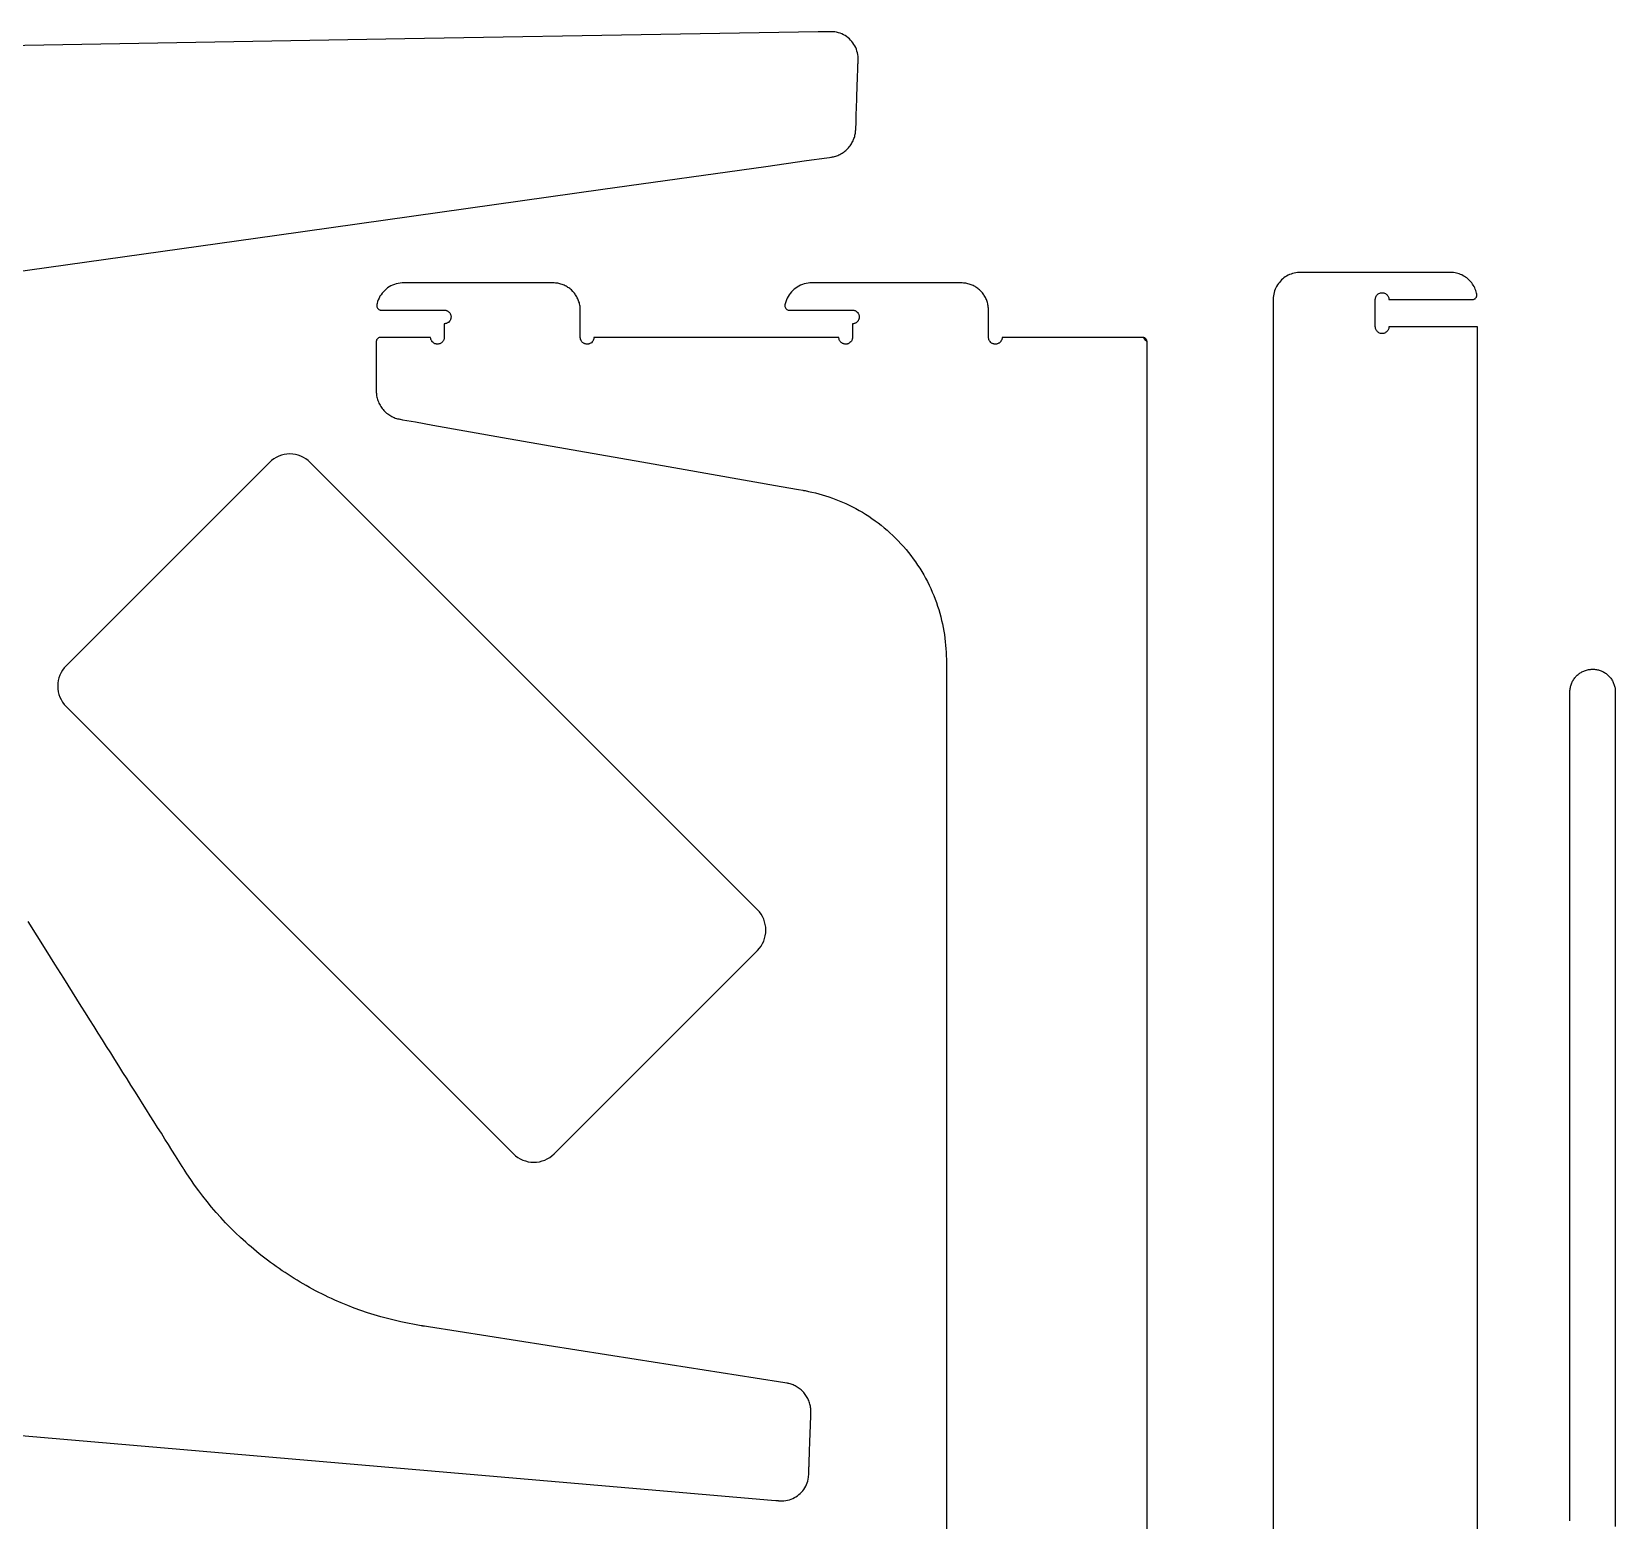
# Model space of a CAD drawing. Extents: x 0.9 to 46.8, y 3.1 to 94.5.
# Drawn here: x 18.7 to 46.24, y 28.99 to 54.88 of the extents above; entities that cross this region are included whole.
import ezdxf

# ---------------------------------------------------------------- set-up
doc = ezdxf.new("R2010")
doc.units = 0
doc.layers.add('LAYER_1', color=7, linetype='CONTINUOUS')

msp = doc.modelspace()

# ---------------------------------------------------------------- linework, layer by layer
at = {"layer": 'LAYER_1'}
for points in [[(17.297, 50.543), (22.964, 51.339), (28.631, 52.136), (31.465, 52.534), (32.174, 52.634), (32.528, 52.683), (32.572, 52.69), (32.594, 52.693), (32.597, 52.693), (32.598, 52.693), (32.598, 52.693), (32.599, 52.693), (32.599, 52.693), (32.601, 52.694), (32.606, 52.694), (32.624, 52.698), (32.643, 52.702), (32.662, 52.707), (32.681, 52.712), (32.7, 52.719), (32.718, 52.726), (32.737, 52.734), (32.755, 52.743), (32.773, 52.752), (32.791, 52.763), (32.808, 52.774), (32.826, 52.786), (32.842, 52.799), (32.858, 52.812), (32.874, 52.827), (32.889, 52.842), (32.903, 52.857), (32.917, 52.873), (32.93, 52.89), (32.942, 52.907), (32.954, 52.925), (32.964, 52.943), (32.974, 52.961), (32.983, 52.98), (32.991, 52.999), (32.999, 53.018), (33.005, 53.037), (33.011, 53.056), (33.016, 53.076), (33.02, 53.095), (33.023, 53.114), (33.026, 53.133), (33.028, 53.152), (33.029, 53.171), (33.034, 53.316), (33.039, 53.46), (33.041, 53.531), (33.044, 53.601), (33.046, 53.669), (33.048, 53.737), (33.051, 53.802), (33.053, 53.865), (33.055, 53.927), (33.056, 53.956), (33.057, 53.985), (33.058, 54.013), (33.059, 54.041), (33.06, 54.067), (33.061, 54.093), (33.062, 54.118), (33.062, 54.142), (33.063, 54.165), (33.064, 54.187), (33.065, 54.209), (33.065, 54.229), (33.066, 54.248), (33.067, 54.266), (33.067, 54.283), (33.068, 54.299), (33.068, 54.313), (33.069, 54.327), (33.069, 54.339), (33.07, 54.35), (33.07, 54.359), (33.07, 54.367), (33.071, 54.374), (33.071, 54.379), (33.071, 54.383), (33.071, 54.386), (33.071, 54.386), (33.071, 54.394), (33.071, 54.411), (33.069, 54.444), (33.066, 54.477), (33.059, 54.509), (33.051, 54.54), (33.041, 54.57), (33.029, 54.599), (33.015, 54.628), (32.999, 54.655), (32.981, 54.681), (32.962, 54.706), (32.941, 54.729), (32.919, 54.751), (32.895, 54.771), (32.87, 54.79), (32.844, 54.808), (32.816, 54.823), (32.787, 54.837), (32.758, 54.849), (32.727, 54.858), (32.695, 54.866), (32.663, 54.872), (32.63, 54.875), (32.621, 54.876), (32.617, 54.876), (32.615, 54.876), (32.614, 54.876), (32.614, 54.876), (32.607, 54.876), (32.595, 54.876), (32.582, 54.876), (32.579, 54.876), (32.578, 54.876), (32.578, 54.876), (32.578, 54.876), (32.576, 54.876), (32.574, 54.876), (32.565, 54.876), (32.527, 54.875), (32.377, 54.872), (29.981, 54.831), (25.187, 54.749), (15.599, 54.584)], [(43.839, 25.646), (43.839, 39.053), (43.839, 45.757), (43.839, 49.109), (43.839, 49.528), (43.839, 49.738), (43.839, 49.744), (43.839, 49.746), (43.839, 49.746), (43.839, 49.746), (43.838, 49.746), (43.837, 49.746), (43.834, 49.746), (43.831, 49.746), (43.827, 49.746), (43.817, 49.746), (43.803, 49.746), (43.787, 49.746), (43.769, 49.746), (43.747, 49.746), (43.724, 49.746), (43.698, 49.746), (43.67, 49.746), (43.64, 49.746), (43.608, 49.746), (43.574, 49.746), (43.538, 49.746), (43.502, 49.746), (43.463, 49.746), (43.424, 49.746), (43.383, 49.746), (43.342, 49.746), (43.257, 49.746), (43.169, 49.746), (42.991, 49.746), (42.903, 49.746), (42.817, 49.746), (42.776, 49.746), (42.735, 49.746), (42.695, 49.746), (42.656, 49.746), (42.618, 49.746), (42.582, 49.746), (42.548, 49.746), (42.515, 49.746), (42.484, 49.746), (42.455, 49.746), (42.428, 49.746), (42.403, 49.746), (42.381, 49.746), (42.361, 49.746), (42.344, 49.746), (42.329, 49.746), (42.317, 49.746), (42.309, 49.746), (42.306, 49.746), (42.303, 49.746), (42.302, 49.746), (42.301, 49.746), (42.3, 49.731), (42.298, 49.717), (42.293, 49.703), (42.287, 49.69), (42.28, 49.678), (42.271, 49.667), (42.261, 49.657), (42.25, 49.649), (42.239, 49.641), (42.226, 49.635), (42.212, 49.631), (42.198, 49.628), (42.183, 49.627), (42.168, 49.628), (42.154, 49.631), (42.14, 49.635), (42.127, 49.641), (42.115, 49.649), (42.104, 49.657), (42.094, 49.667), (42.085, 49.678), (42.078, 49.69), (42.072, 49.703), (42.068, 49.717), (42.065, 49.731), (42.065, 49.739), (42.064, 49.746), (42.064, 49.746), (42.064, 49.748), (42.064, 49.751), (42.064, 49.754), (42.064, 49.759), (42.064, 49.764), (42.064, 49.777), (42.064, 49.793), (42.064, 49.812), (42.064, 49.832), (42.064, 49.855), (42.064, 49.879), (42.064, 49.905), (42.064, 49.958), (42.064, 50.013), (42.064, 50.066), (42.064, 50.091), (42.064, 50.115), (42.064, 50.137), (42.064, 50.158), (42.064, 50.176), (42.064, 50.191), (42.064, 50.197), (42.064, 50.203), (42.064, 50.208), (42.064, 50.212), (42.064, 50.215), (42.064, 50.217), (42.064, 50.22), (42.065, 50.235), (42.068, 50.249), (42.073, 50.263), (42.079, 50.276), (42.086, 50.288), (42.095, 50.299), (42.105, 50.308), (42.116, 50.317), (42.128, 50.324), (42.141, 50.33), (42.155, 50.334), (42.17, 50.337), (42.184, 50.337), (42.199, 50.336), (42.214, 50.333), (42.227, 50.329), (42.24, 50.323), (42.252, 50.315), (42.263, 50.306), (42.272, 50.296), (42.281, 50.285), (42.288, 50.273), (42.294, 50.26), (42.298, 50.246), (42.3, 50.232), (42.301, 50.224), (42.301, 50.22), (42.301, 50.219), (42.302, 50.219), (42.303, 50.219), (42.305, 50.219), (42.312, 50.219), (42.321, 50.219), (42.333, 50.219), (42.348, 50.219), (42.366, 50.219), (42.386, 50.219), (42.408, 50.219), (42.432, 50.219), (42.458, 50.219), (42.487, 50.219), (42.517, 50.219), (42.548, 50.219), (42.582, 50.219), (42.616, 50.219), (42.652, 50.219), (42.689, 50.219), (42.728, 50.219), (42.767, 50.219), (42.807, 50.219), (42.888, 50.219), (42.971, 50.219), (43.139, 50.219), (43.221, 50.219), (43.301, 50.219), (43.34, 50.219), (43.378, 50.219), (43.414, 50.219), (43.45, 50.219), (43.484, 50.219), (43.517, 50.219), (43.548, 50.219), (43.577, 50.219), (43.605, 50.219), (43.63, 50.219), (43.654, 50.219), (43.675, 50.219), (43.694, 50.219), (43.711, 50.219), (43.725, 50.219), (43.736, 50.219), (43.744, 50.219), (43.75, 50.219), (43.751, 50.219), (43.752, 50.219), (43.754, 50.219), (43.764, 50.22), (43.773, 50.222), (43.782, 50.225), (43.791, 50.229), (43.799, 50.234), (43.806, 50.24), (43.812, 50.247), (43.818, 50.254), (43.823, 50.263), (43.827, 50.271), (43.829, 50.28), (43.831, 50.29), (43.831, 50.295), (43.831, 50.298), (43.831, 50.298), (43.831, 50.301), (43.83, 50.31), (43.83, 50.313), (43.83, 50.313), (43.83, 50.313), (43.829, 50.314), (43.829, 50.314), (43.829, 50.314), (43.829, 50.314), (43.827, 50.327), (43.82, 50.352), (43.812, 50.376), (43.803, 50.4), (43.793, 50.423), (43.782, 50.445), (43.769, 50.467), (43.756, 50.488), (43.741, 50.508), (43.725, 50.527), (43.709, 50.545), (43.691, 50.562), (43.673, 50.579), (43.654, 50.594), (43.634, 50.609), (43.614, 50.622), (43.592, 50.634), (43.57, 50.646), (43.548, 50.656), (43.525, 50.665), (43.501, 50.673), (43.477, 50.679), (43.452, 50.684), (43.427, 50.688), (43.402, 50.691), (43.376, 50.692), (43.37, 50.692), (43.366, 50.692), (43.366, 50.692), (43.364, 50.692), (43.362, 50.692), (43.357, 50.692), (43.352, 50.692), (43.345, 50.692), (43.337, 50.692), (43.328, 50.692), (43.317, 50.692), (43.305, 50.692), (43.292, 50.692), (43.278, 50.692), (43.263, 50.692), (43.246, 50.692), (43.229, 50.692), (43.21, 50.692), (43.191, 50.692), (43.17, 50.692), (43.148, 50.692), (43.126, 50.692), (43.103, 50.692), (43.078, 50.692), (43.053, 50.692), (43.027, 50.692), (43, 50.692), (42.945, 50.692), (42.886, 50.692), (42.825, 50.692), (42.761, 50.692), (42.696, 50.692), (42.628, 50.692), (42.558, 50.692), (42.487, 50.692), (42.415, 50.692), (42.342, 50.692), (42.268, 50.692), (42.118, 50.692), (41.967, 50.692), (41.818, 50.692), (41.744, 50.692), (41.672, 50.692), (41.6, 50.692), (41.53, 50.692), (41.461, 50.692), (41.395, 50.692), (41.33, 50.692), (41.268, 50.692), (41.208, 50.692), (41.151, 50.692), (41.124, 50.692), (41.097, 50.692), (41.071, 50.692), (41.047, 50.692), (41.022, 50.692), (40.999, 50.692), (40.977, 50.692), (40.955, 50.692), (40.935, 50.692), (40.916, 50.692), (40.897, 50.692), (40.88, 50.692), (40.864, 50.692), (40.849, 50.692), (40.834, 50.692), (40.822, 50.692), (40.81, 50.692), (40.8, 50.692), (40.79, 50.692), (40.782, 50.692), (40.776, 50.692), (40.771, 50.692), (40.767, 50.692), (40.764, 50.692), (40.763, 50.692), (40.763, 50.692), (40.761, 50.692), (40.757, 50.692), (40.742, 50.692), (40.713, 50.69), (40.684, 50.686), (40.655, 50.68), (40.627, 50.672), (40.6, 50.663), (40.574, 50.653), (40.548, 50.641), (40.523, 50.627), (40.499, 50.612), (40.476, 50.596), (40.455, 50.578), (40.434, 50.559), (40.414, 50.539), (40.396, 50.518), (40.379, 50.496), (40.363, 50.472), (40.349, 50.448), (40.336, 50.423), (40.324, 50.397), (40.314, 50.37), (40.306, 50.343), (40.299, 50.314), (40.294, 50.286), (40.291, 50.256), (40.29, 50.226), (40.29, 50.218), (40.29, 50.205), (40.29, 50.178), (40.29, 49.963), (40.29, 49.533), (40.29, 48.674), (40.29, 46.955), (40.29, 43.516), (40.29, 36.639), (40.29, 22.885)], [(38.095, 21.869), (38.095, 31.231), (38.095, 40.594), (38.095, 45.275), (38.095, 47.616), (38.095, 48.786), (38.095, 49.371), (38.095, 49.444), (38.095, 49.481), (38.095, 49.482), (38.095, 49.483), (38.095, 49.484), (38.095, 49.487), (38.095, 49.492), (38.093, 49.501), (38.09, 49.51), (38.086, 49.519), (38.081, 49.527), (38.075, 49.534), (38.069, 49.541), (38.062, 49.547), (38.054, 49.552), (38.045, 49.556), (38.036, 49.559), (38.026, 49.56), (38.056, 49.522), (38.094, 49.496), (38.091, 49.508), (38.086, 49.52), (38.079, 49.531), (38.07, 49.54), (38.061, 49.548), (38.05, 49.554), (38.038, 49.558), (38.025, 49.561), (38.018, 49.561), (38.017, 49.561), (38.016, 49.561), (38.012, 49.561), (38.007, 49.561), (37.999, 49.561), (37.989, 49.561), (37.977, 49.561), (37.963, 49.561), (37.946, 49.561), (37.928, 49.561), (37.908, 49.561), (37.886, 49.561), (37.862, 49.561), (37.837, 49.561), (37.81, 49.561), (37.781, 49.561), (37.751, 49.561), (37.719, 49.561), (37.686, 49.561), (37.651, 49.561), (37.616, 49.561), (37.579, 49.561), (37.541, 49.561), (37.502, 49.561), (37.462, 49.561), (37.421, 49.561), (37.379, 49.561), (37.336, 49.561), (37.293, 49.561), (37.204, 49.561), (37.113, 49.561), (37.02, 49.561), (36.831, 49.561), (36.641, 49.561), (36.547, 49.561), (36.455, 49.561), (36.364, 49.561), (36.276, 49.561), (36.233, 49.561), (36.191, 49.561), (36.149, 49.561), (36.109, 49.561), (36.069, 49.561), (36.031, 49.561), (35.993, 49.561), (35.957, 49.561), (35.922, 49.561), (35.888, 49.561), (35.856, 49.561), (35.825, 49.561), (35.796, 49.561), (35.768, 49.561), (35.741, 49.561), (35.717, 49.561), (35.694, 49.561), (35.673, 49.561), (35.654, 49.561), (35.636, 49.561), (35.621, 49.561), (35.608, 49.561), (35.597, 49.561), (35.588, 49.561), (35.581, 49.561), (35.577, 49.561), (35.575, 49.561), (35.575, 49.561), (35.575, 49.56), (35.574, 49.55), (35.573, 49.54), (35.571, 49.53), (35.568, 49.521), (35.564, 49.512), (35.56, 49.504), (35.555, 49.496), (35.55, 49.488), (35.537, 49.474), (35.53, 49.468), (35.522, 49.463), (35.514, 49.458), (35.505, 49.453), (35.496, 49.45), (35.487, 49.447), (35.478, 49.445), (35.468, 49.444), (35.458, 49.443), (35.448, 49.443), (35.438, 49.445), (35.428, 49.447), (35.419, 49.449), (35.41, 49.453), (35.401, 49.457), (35.393, 49.462), (35.385, 49.467), (35.378, 49.473), (35.365, 49.487), (35.359, 49.494), (35.354, 49.502), (35.35, 49.511), (35.346, 49.519), (35.343, 49.528), (35.341, 49.538), (35.339, 49.548), (35.338, 49.558), (35.338, 49.56), (35.338, 49.561), (35.338, 49.561), (35.338, 49.563), (35.338, 49.566), (35.338, 49.571), (35.338, 49.577), (35.338, 49.585), (35.338, 49.595), (35.338, 49.605), (35.338, 49.617), (35.338, 49.63), (35.338, 49.644), (35.338, 49.659), (35.338, 49.691), (35.338, 49.725), (35.338, 49.87), (35.338, 49.905), (35.338, 49.937), (35.338, 49.951), (35.338, 49.965), (35.338, 49.978), (35.338, 49.99), (35.338, 50.001), (35.338, 50.01), (35.338, 50.018), (35.338, 50.025), (35.338, 50.03), (35.338, 50.033), (35.338, 50.035), (35.338, 50.035), (35.338, 50.035), (35.338, 50.036), (35.338, 50.039), (35.338, 50.049), (35.337, 50.069), (35.335, 50.089), (35.333, 50.109), (35.329, 50.128), (35.325, 50.147), (35.32, 50.166), (35.314, 50.184), (35.308, 50.202), (35.301, 50.22), (35.293, 50.238), (35.284, 50.255), (35.275, 50.271), (35.265, 50.287), (35.255, 50.303), (35.244, 50.319), (35.232, 50.333), (35.22, 50.348), (35.207, 50.362), (35.18, 50.388), (35.166, 50.4), (35.151, 50.412), (35.136, 50.423), (35.12, 50.433), (35.104, 50.443), (35.087, 50.453), (35.07, 50.461), (35.053, 50.469), (35.035, 50.476), (35.017, 50.483), (34.999, 50.489), (34.98, 50.494), (34.961, 50.498), (34.942, 50.502), (34.922, 50.504), (34.902, 50.506), (34.882, 50.508), (34.872, 50.508), (34.867, 50.508), (34.866, 50.508), (34.865, 50.508), (34.865, 50.508), (34.863, 50.508), (34.858, 50.508), (34.851, 50.508), (34.842, 50.508), (34.83, 50.508), (34.816, 50.508), (34.799, 50.508), (34.781, 50.508), (34.76, 50.508), (34.738, 50.508), (34.713, 50.508), (34.687, 50.508), (34.659, 50.508), (34.629, 50.508), (34.598, 50.508), (34.565, 50.508), (34.53, 50.508), (34.494, 50.508), (34.457, 50.508), (34.418, 50.508), (34.378, 50.508), (34.337, 50.508), (34.295, 50.508), (34.251, 50.508), (34.207, 50.508), (34.162, 50.508), (34.116, 50.508), (34.069, 50.508), (33.974, 50.508), (33.876, 50.508), (33.777, 50.508), (33.676, 50.508), (33.474, 50.508), (33.373, 50.508), (33.274, 50.508), (33.175, 50.508), (33.079, 50.508), (32.986, 50.508), (32.941, 50.508), (32.896, 50.508), (32.852, 50.508), (32.81, 50.508), (32.768, 50.508), (32.727, 50.508), (32.688, 50.508), (32.65, 50.508), (32.614, 50.508), (32.578, 50.508), (32.545, 50.508), (32.512, 50.508), (32.482, 50.508), (32.453, 50.508), (32.426, 50.508), (32.401, 50.508), (32.377, 50.508), (32.356, 50.508), (32.336, 50.508), (32.319, 50.508), (32.304, 50.508), (32.291, 50.508), (32.28, 50.508), (32.272, 50.508), (32.266, 50.508), (32.263, 50.508), (32.262, 50.508), (32.262, 50.508), (32.26, 50.508), (32.252, 50.508), (32.234, 50.507), (32.2, 50.504), (32.166, 50.498), (32.134, 50.49), (32.102, 50.48), (32.071, 50.467), (32.041, 50.453), (32.012, 50.436), (31.985, 50.418), (31.959, 50.398), (31.934, 50.376), (31.911, 50.352), (31.89, 50.326), (31.87, 50.3), (31.852, 50.271), (31.837, 50.242), (31.823, 50.211), (31.812, 50.178), (31.802, 50.145), (31.8, 50.137), (31.799, 50.132), (31.799, 50.13), (31.799, 50.129), (31.799, 50.129), (31.798, 50.126), (31.797, 50.113), (31.798, 50.1), (31.802, 50.087), (31.807, 50.076), (31.813, 50.065), (31.822, 50.056), (31.832, 50.048), (31.843, 50.042), (31.855, 50.037), (31.859, 50.037), (31.86, 50.036), (31.86, 50.036), (31.861, 50.036), (31.863, 50.036), (31.866, 50.035), (31.873, 50.035), (31.876, 50.035), (31.876, 50.035), (31.878, 50.035), (31.881, 50.035), (31.884, 50.035), (31.889, 50.035), (31.894, 50.035), (31.901, 50.035), (31.908, 50.035), (31.917, 50.035), (31.926, 50.035), (31.936, 50.035), (31.947, 50.035), (31.97, 50.035), (31.997, 50.035), (32.026, 50.035), (32.058, 50.035), (32.092, 50.035), (32.127, 50.035), (32.165, 50.035), (32.203, 50.035), (32.243, 50.035), (32.284, 50.035), (32.368, 50.035), (32.454, 50.035), (32.538, 50.035), (32.58, 50.035), (32.62, 50.035), (32.66, 50.035), (32.698, 50.035), (32.735, 50.035), (32.77, 50.035), (32.803, 50.035), (32.833, 50.035), (32.862, 50.035), (32.887, 50.035), (32.899, 50.035), (32.91, 50.035), (32.92, 50.035), (32.929, 50.035), (32.938, 50.035), (32.946, 50.035), (32.952, 50.035), (32.958, 50.035), (32.963, 50.035), (32.967, 50.035), (32.97, 50.035), (32.971, 50.035), (32.972, 50.035), (32.974, 50.035), (32.979, 50.034), (32.989, 50.033), (32.999, 50.032), (33.008, 50.029), (33.017, 50.026), (33.026, 50.022), (33.034, 50.017), (33.042, 50.012), (33.049, 50.006), (33.063, 49.993), (33.069, 49.985), (33.074, 49.977), (33.078, 49.969), (33.082, 49.96), (33.085, 49.951), (33.088, 49.942), (33.09, 49.932), (33.09, 49.922), (33.09, 49.912), (33.09, 49.902), (33.088, 49.892), (33.086, 49.883), (33.083, 49.874), (33.079, 49.865), (33.074, 49.857), (33.069, 49.849), (33.064, 49.841), (33.057, 49.834), (33.05, 49.828), (33.043, 49.822), (33.035, 49.816), (33.027, 49.811), (33.018, 49.807), (33.009, 49.804), (33, 49.801), (32.991, 49.799), (32.981, 49.798), (32.976, 49.798), (32.973, 49.798), (32.972, 49.798), (32.972, 49.798), (32.972, 49.797), (32.972, 49.796), (32.972, 49.793), (32.972, 49.79), (32.972, 49.781), (32.972, 49.77), (32.972, 49.756), (32.972, 49.741), (32.972, 49.724), (32.972, 49.707), (32.972, 49.67), (32.972, 49.634), (32.972, 49.618), (32.972, 49.603), (32.972, 49.589), (32.972, 49.578), (32.972, 49.569), (32.972, 49.566), (32.972, 49.564), (32.972, 49.562), (32.972, 49.561), (32.972, 49.561), (32.972, 49.56), (32.972, 49.557), (32.972, 49.552), (32.971, 49.543), (32.969, 49.533), (32.966, 49.524), (32.963, 49.515), (32.959, 49.506), (32.954, 49.498), (32.948, 49.49), (32.942, 49.483), (32.929, 49.47), (32.921, 49.464), (32.913, 49.459), (32.905, 49.455), (32.896, 49.451), (32.887, 49.448), (32.878, 49.445), (32.868, 49.444), (32.858, 49.443), (32.848, 49.443), (32.838, 49.444), (32.828, 49.446), (32.819, 49.448), (32.81, 49.452), (32.801, 49.456), (32.793, 49.46), (32.785, 49.465), (32.777, 49.471), (32.77, 49.478), (32.764, 49.484), (32.758, 49.492), (32.753, 49.5), (32.748, 49.508), (32.744, 49.517), (32.741, 49.526), (32.739, 49.535), (32.737, 49.545), (32.736, 49.555), (32.736, 49.56), (32.736, 49.561), (32.735, 49.561), (32.734, 49.561), (32.732, 49.561), (32.728, 49.561), (32.724, 49.561), (32.719, 49.561), (32.712, 49.561), (32.705, 49.561), (32.696, 49.561), (32.687, 49.561), (32.677, 49.561), (32.666, 49.561), (32.654, 49.561), (32.641, 49.561), (32.627, 49.561), (32.612, 49.561), (32.596, 49.561), (32.58, 49.561), (32.563, 49.561), (32.545, 49.561), (32.526, 49.561), (32.506, 49.561), (32.486, 49.561), (32.442, 49.561), (32.396, 49.561), (32.348, 49.561), (32.296, 49.561), (32.242, 49.561), (32.185, 49.561), (32.126, 49.561), (32.065, 49.561), (32.002, 49.561), (31.936, 49.561), (31.869, 49.561), (31.8, 49.561), (31.729, 49.561), (31.657, 49.561), (31.583, 49.561), (31.507, 49.561), (31.431, 49.561), (31.353, 49.561), (31.275, 49.561), (31.195, 49.561), (31.034, 49.561), (30.87, 49.561), (30.705, 49.561), (30.374, 49.561), (30.21, 49.561), (30.048, 49.561), (29.968, 49.561), (29.889, 49.561), (29.811, 49.561), (29.734, 49.561), (29.658, 49.561), (29.584, 49.561), (29.511, 49.561), (29.439, 49.561), (29.37, 49.561), (29.301, 49.561), (29.235, 49.561), (29.171, 49.561), (29.109, 49.561), (29.049, 49.561), (28.992, 49.561), (28.937, 49.561), (28.884, 49.561), (28.834, 49.561), (28.787, 49.561), (28.743, 49.561), (28.722, 49.561), (28.701, 49.561), (28.682, 49.561), (28.663, 49.561), (28.645, 49.561), (28.628, 49.561), (28.612, 49.561), (28.597, 49.561), (28.582, 49.561), (28.568, 49.561), (28.556, 49.561), (28.544, 49.561), (28.533, 49.561), (28.523, 49.561), (28.514, 49.561), (28.506, 49.561), (28.498, 49.561), (28.492, 49.561), (28.487, 49.561), (28.483, 49.561), (28.48, 49.561), (28.478, 49.561), (28.477, 49.561), (28.476, 49.561), (28.476, 49.551), (28.475, 49.541), (28.473, 49.531), (28.47, 49.522), (28.466, 49.513), (28.462, 49.505), (28.457, 49.497), (28.452, 49.489), (28.446, 49.482), (28.432, 49.469), (28.424, 49.463), (28.416, 49.458), (28.408, 49.454), (28.399, 49.45), (28.39, 49.447), (28.38, 49.445), (28.37, 49.444), (28.36, 49.443), (28.35, 49.443), (28.34, 49.444), (28.331, 49.446), (28.321, 49.449), (28.312, 49.452), (28.304, 49.456), (28.295, 49.461), (28.288, 49.466), (28.28, 49.472), (28.273, 49.479), (28.267, 49.486), (28.261, 49.493), (28.256, 49.501), (28.252, 49.51), (28.248, 49.518), (28.245, 49.527), (28.242, 49.537), (28.241, 49.547), (28.24, 49.556), (28.24, 49.561), (28.24, 49.562), (28.24, 49.565), (28.24, 49.57), (28.24, 49.576), (28.24, 49.583), (28.24, 49.593), (28.24, 49.603), (28.24, 49.614), (28.24, 49.627), (28.24, 49.641), (28.24, 49.655), (28.24, 49.687), (28.24, 49.721), (28.24, 49.757), (28.24, 49.83), (28.24, 49.866), (28.24, 49.901), (28.24, 49.933), (28.24, 49.948), (28.24, 49.962), (28.24, 49.976), (28.24, 49.988), (28.24, 49.999), (28.24, 50.008), (28.24, 50.017), (28.24, 50.024), (28.24, 50.029), (28.24, 50.032), (28.24, 50.034), (28.24, 50.035), (28.24, 50.044), (28.239, 50.065), (28.237, 50.085), (28.235, 50.104), (28.232, 50.124), (28.227, 50.143), (28.223, 50.162), (28.217, 50.18), (28.211, 50.198), (28.204, 50.216), (28.196, 50.234), (28.188, 50.251), (28.179, 50.267), (28.169, 50.284), (28.159, 50.3), (28.148, 50.315), (28.136, 50.33), (28.124, 50.345), (28.112, 50.359), (28.085, 50.385), (28.071, 50.397), (28.056, 50.409), (28.041, 50.42), (28.025, 50.431), (28.009, 50.441), (27.992, 50.451), (27.976, 50.459), (27.958, 50.467), (27.941, 50.475), (27.923, 50.482), (27.904, 50.488), (27.886, 50.493), (27.867, 50.497), (27.847, 50.501), (27.828, 50.504), (27.808, 50.506), (27.788, 50.507), (27.768, 50.508), (27.767, 50.508), (27.767, 50.508), (27.766, 50.508), (27.766, 50.508), (27.762, 50.508), (27.756, 50.508), (27.748, 50.508), (27.737, 50.508), (27.724, 50.508), (27.708, 50.508), (27.691, 50.508), (27.671, 50.508), (27.649, 50.508), (27.626, 50.508), (27.6, 50.508), (27.573, 50.508), (27.544, 50.508), (27.513, 50.508), (27.481, 50.508), (27.447, 50.508), (27.412, 50.508), (27.375, 50.508), (27.337, 50.508), (27.298, 50.508), (27.257, 50.508), (27.215, 50.508), (27.172, 50.508), (27.129, 50.508), (27.084, 50.508), (27.038, 50.508), (26.992, 50.508), (26.897, 50.508), (26.8, 50.508), (26.701, 50.508), (26.6, 50.508), (26.398, 50.508), (26.297, 50.508), (26.197, 50.508), (26.099, 50.508), (26.002, 50.508), (25.908, 50.508), (25.862, 50.508), (25.817, 50.508), (25.773, 50.508), (25.73, 50.508), (25.688, 50.508), (25.647, 50.508), (25.607, 50.508), (25.569, 50.508), (25.531, 50.508), (25.495, 50.508), (25.461, 50.508), (25.428, 50.508), (25.397, 50.508), (25.367, 50.508), (25.339, 50.508), (25.313, 50.508), (25.289, 50.508), (25.267, 50.508), (25.246, 50.508), (25.228, 50.508), (25.212, 50.508), (25.198, 50.508), (25.186, 50.508), (25.177, 50.508), (25.17, 50.508), (25.166, 50.508), (25.164, 50.508), (25.164, 50.508), (25.161, 50.508), (25.157, 50.508), (25.14, 50.507), (25.105, 50.504), (25.072, 50.499), (25.039, 50.491), (25.007, 50.481), (24.976, 50.469), (24.946, 50.455), (24.917, 50.438), (24.889, 50.42), (24.863, 50.4), (24.838, 50.378), (24.815, 50.355), (24.794, 50.329), (24.774, 50.303), (24.756, 50.275), (24.74, 50.245), (24.726, 50.214), (24.714, 50.182), (24.705, 50.149), (24.701, 50.132), (24.7, 50.13), (24.7, 50.129), (24.7, 50.128), (24.7, 50.126), (24.699, 50.12), (24.699, 50.107), (24.701, 50.094), (24.705, 50.082), (24.711, 50.071), (24.718, 50.061), (24.728, 50.052), (24.738, 50.045), (24.75, 50.04), (24.756, 50.038), (24.759, 50.037), (24.761, 50.036), (24.762, 50.036), (24.763, 50.036), (24.767, 50.035), (24.773, 50.035), (24.776, 50.035), (24.777, 50.035), (24.778, 50.035), (24.779, 50.035), (24.781, 50.035), (24.784, 50.035), (24.788, 50.035), (24.793, 50.035), (24.799, 50.035), (24.806, 50.035), (24.814, 50.035), (24.823, 50.035), (24.833, 50.035), (24.843, 50.035), (24.854, 50.035), (24.866, 50.035), (24.892, 50.035), (24.921, 50.035), (24.952, 50.035), (24.985, 50.035), (25.021, 50.035), (25.058, 50.035), (25.096, 50.035), (25.136, 50.035), (25.177, 50.035), (25.26, 50.035), (25.43, 50.035), (25.472, 50.035), (25.513, 50.035), (25.553, 50.035), (25.591, 50.035), (25.628, 50.035), (25.664, 50.035), (25.697, 50.035), (25.728, 50.035), (25.757, 50.035), (25.783, 50.035), (25.807, 50.035), (25.817, 50.035), (25.827, 50.035), (25.836, 50.035), (25.844, 50.035), (25.851, 50.035), (25.857, 50.035), (25.862, 50.035), (25.867, 50.035), (25.87, 50.035), (25.872, 50.035), (25.875, 50.035), (25.88, 50.034), (25.89, 50.034), (25.899, 50.032), (25.909, 50.029), (25.918, 50.026), (25.926, 50.022), (25.935, 50.018), (25.943, 50.012), (25.95, 50.007), (25.957, 50), (25.963, 49.993), (25.969, 49.986), (25.975, 49.978), (25.979, 49.97), (25.983, 49.961), (25.986, 49.952), (25.989, 49.943), (25.991, 49.933), (25.992, 49.923), (25.992, 49.913), (25.991, 49.903), (25.99, 49.893), (25.987, 49.884), (25.984, 49.875), (25.981, 49.866), (25.976, 49.857), (25.971, 49.849), (25.966, 49.842), (25.953, 49.828), (25.945, 49.822), (25.938, 49.817), (25.929, 49.812), (25.921, 49.808), (25.912, 49.804), (25.903, 49.802), (25.893, 49.8), (25.883, 49.798), (25.874, 49.798), (25.874, 49.797), (25.874, 49.796), (25.874, 49.794), (25.874, 49.791), (25.874, 49.782), (25.874, 49.771), (25.874, 49.758), (25.874, 49.743), (25.874, 49.726), (25.874, 49.691), (25.874, 49.654), (25.874, 49.636), (25.874, 49.619), (25.874, 49.604), (25.874, 49.591), (25.874, 49.579), (25.874, 49.57), (25.874, 49.567), (25.874, 49.564), (25.874, 49.562), (25.874, 49.561), (25.874, 49.561), (25.874, 49.559), (25.873, 49.554), (25.872, 49.544), (25.87, 49.534), (25.868, 49.525), (25.864, 49.516), (25.86, 49.507), (25.856, 49.499), (25.85, 49.491), (25.845, 49.484), (25.838, 49.477), (25.831, 49.47), (25.824, 49.465), (25.816, 49.46), (25.807, 49.455), (25.799, 49.451), (25.789, 49.448), (25.78, 49.446), (25.77, 49.444), (25.76, 49.443), (25.75, 49.443), (25.74, 49.444), (25.731, 49.446), (25.721, 49.448), (25.712, 49.451), (25.703, 49.455), (25.695, 49.46), (25.687, 49.465), (25.68, 49.47), (25.666, 49.484), (25.66, 49.491), (25.655, 49.499), (25.65, 49.507), (25.646, 49.516), (25.643, 49.525), (25.64, 49.534), (25.638, 49.544), (25.637, 49.554), (25.637, 49.559), (25.637, 49.561), (25.637, 49.561), (25.635, 49.561), (25.633, 49.561), (25.631, 49.561), (25.627, 49.561), (25.617, 49.561), (25.605, 49.561), (25.59, 49.561), (25.572, 49.561), (25.552, 49.561), (25.53, 49.561), (25.506, 49.561), (25.48, 49.561), (25.453, 49.561), (25.424, 49.561), (25.394, 49.561), (25.363, 49.561), (25.298, 49.561), (25.231, 49.561), (25.163, 49.561), (25.097, 49.561), (25.064, 49.561), (25.033, 49.561), (25.002, 49.561), (24.972, 49.561), (24.944, 49.561), (24.917, 49.561), (24.892, 49.561), (24.868, 49.561), (24.847, 49.561), (24.828, 49.561), (24.811, 49.561), (24.797, 49.561), (24.785, 49.561), (24.781, 49.561), (24.777, 49.561), (24.774, 49.561), (24.771, 49.561), (24.77, 49.561), (24.769, 49.561), (24.756, 49.56), (24.744, 49.557), (24.732, 49.552), (24.722, 49.545), (24.712, 49.537), (24.704, 49.527), (24.698, 49.516), (24.694, 49.504), (24.691, 49.491), (24.691, 49.485), (24.691, 49.483), (24.691, 49.482), (24.691, 49.482), (24.691, 49.479), (24.691, 49.473), (24.691, 49.466), (24.691, 49.456), (24.691, 49.446), (24.691, 49.434), (24.691, 49.407), (24.691, 49.38), (24.691, 49.354), (24.691, 49.342), (24.691, 49.332), (24.691, 49.322), (24.691, 49.315), (24.691, 49.31), (24.691, 49.307), (24.691, 49.306), (24.691, 49.304), (24.691, 49.3), (24.691, 49.293), (24.691, 49.264), (24.691, 49.147), (24.691, 48.681), (24.691, 48.652), (24.691, 48.637), (24.691, 48.63), (24.691, 48.625), (24.691, 48.605), (24.693, 48.585), (24.695, 48.564), (24.698, 48.544), (24.702, 48.523), (24.707, 48.502), (24.713, 48.482), (24.72, 48.461), (24.728, 48.441), (24.737, 48.42), (24.747, 48.4), (24.757, 48.381), (24.769, 48.362), (24.781, 48.343), (24.795, 48.325), (24.809, 48.308), (24.824, 48.291), (24.839, 48.275), (24.855, 48.259), (24.872, 48.245), (24.89, 48.231), (24.908, 48.218), (24.926, 48.206), (24.945, 48.195), (24.964, 48.185), (24.984, 48.175), (25.003, 48.167), (25.023, 48.159), (25.042, 48.153), (25.062, 48.147), (25.082, 48.142), (25.102, 48.138), (25.103, 48.138), (25.103, 48.138), (25.104, 48.138), (25.109, 48.137), (25.147, 48.13), (25.222, 48.117), (25.374, 48.09), (25.677, 48.037), (26.888, 47.823), (29.31, 47.396), (31.733, 46.969), (32.036, 46.916), (32.112, 46.902), (32.121, 46.901), (32.126, 46.9), (32.128, 46.9), (32.135, 46.898), (32.15, 46.896), (32.208, 46.884), (32.267, 46.871), (32.327, 46.857), (32.386, 46.842), (32.445, 46.825), (32.504, 46.807), (32.564, 46.788), (32.623, 46.767), (32.682, 46.745), (32.741, 46.722), (32.8, 46.697), (32.858, 46.671), (32.916, 46.644), (32.974, 46.615), (33.032, 46.584), (33.089, 46.553), (33.145, 46.52), (33.201, 46.485), (33.257, 46.45), (33.311, 46.413), (33.366, 46.374), (33.419, 46.335), (33.472, 46.294), (33.524, 46.252), (33.575, 46.208), (33.625, 46.164), (33.674, 46.118), (33.722, 46.071), (33.769, 46.023), (33.815, 45.974), (33.86, 45.924), (33.904, 45.872), (33.947, 45.82), (33.989, 45.767), (34.029, 45.713), (34.068, 45.658), (34.106, 45.603), (34.142, 45.546), (34.177, 45.489), (34.211, 45.431), (34.244, 45.373), (34.275, 45.314), (34.304, 45.254), (34.333, 45.194), (34.359, 45.134), (34.385, 45.073), (34.409, 45.012), (34.432, 44.95), (34.453, 44.889), (34.472, 44.827), (34.491, 44.765), (34.508, 44.703), (34.523, 44.641), (34.537, 44.579), (34.55, 44.517), (34.561, 44.455), (34.571, 44.393), (34.58, 44.331), (34.587, 44.269), (34.593, 44.208), (34.598, 44.147), (34.602, 44.087), (34.604, 44.026), (34.605, 43.966), (34.605, 43.951), (34.605, 43.948), (34.605, 43.946), (34.605, 43.945), (34.605, 43.941), (34.605, 43.932), (34.605, 43.864), (34.605, 43.59), (34.605, 41.397), (34.605, 37.01), (34.605, 19.466)], [(45.45, 28.985), (45.45, 29.223), (45.45, 29.462), (45.45, 29.701), (45.45, 29.942), (45.45, 30.183), (45.45, 30.666), (45.45, 31.15), (45.45, 32.121), (45.45, 32.605), (45.45, 33.088), (45.45, 33.328), (45.45, 33.568), (45.45, 33.807), (45.45, 34.045), (45.45, 34.283), (45.45, 34.519), (45.45, 34.754), (45.45, 34.988), (45.45, 35.221), (45.45, 35.452), (45.45, 35.682), (45.45, 35.91), (45.45, 36.137), (45.45, 36.362), (45.45, 36.585), (45.45, 36.696), (45.45, 36.806), (45.45, 36.916), (45.45, 37.025), (45.45, 37.134), (45.45, 37.242), (45.45, 37.35), (45.45, 37.457), (45.45, 37.563), (45.45, 37.669), (45.45, 37.775), (45.45, 37.879), (45.45, 37.983), (45.45, 38.087), (45.45, 38.19), (45.45, 38.292), (45.45, 38.394), (45.45, 38.494), (45.45, 38.595), (45.45, 38.694), (45.45, 38.793), (45.45, 38.891), (45.45, 38.988), (45.45, 39.085), (45.45, 39.181), (45.45, 39.276), (45.45, 39.37), (45.45, 39.463), (45.45, 39.556), (45.45, 39.648), (45.45, 39.739), (45.45, 39.829), (45.45, 39.918), (45.45, 40.007), (45.45, 40.095), (45.45, 40.181), (45.45, 40.267), (45.45, 40.352), (45.45, 40.436), (45.45, 40.519), (45.45, 40.602), (45.45, 40.683), (45.45, 40.763), (45.45, 40.842), (45.45, 40.921), (45.45, 40.998), (45.45, 41.074), (45.45, 41.15), (45.45, 41.224), (45.45, 41.297), (45.45, 41.37), (45.45, 41.441), (45.45, 41.511), (45.45, 41.58), (45.45, 41.648), (45.45, 41.714), (45.45, 41.78), (45.45, 41.845), (45.45, 41.908), (45.45, 41.97), (45.45, 42.031), (45.45, 42.091), (45.45, 42.15), (45.45, 42.208), (45.45, 42.264), (45.45, 42.319), (45.45, 42.373), (45.45, 42.425), (45.45, 42.477), (45.45, 42.527), (45.45, 42.576), (45.45, 42.623), (45.45, 42.67), (45.45, 42.715), (45.45, 42.758), (45.45, 42.8), (45.45, 42.841), (45.45, 42.881), (45.45, 42.919), (45.45, 42.956), (45.45, 42.991), (45.45, 43.025), (45.45, 43.058), (45.45, 43.089), (45.45, 43.119), (45.45, 43.147), (45.45, 43.174), (45.45, 43.2), (45.45, 43.224), (45.45, 43.246), (45.45, 43.267), (45.45, 43.286), (45.45, 43.304), (45.45, 43.321), (45.45, 43.335), (45.45, 43.349), (45.45, 43.36), (45.45, 43.37), (45.45, 43.379), (45.45, 43.386), (45.45, 43.391), (45.45, 43.395), (45.45, 43.397), (45.45, 43.397), (45.45, 43.398), (45.45, 43.402), (45.45, 43.42), (45.452, 43.437), (45.454, 43.455), (45.457, 43.472), (45.46, 43.489), (45.465, 43.505), (45.47, 43.521), (45.475, 43.537), (45.482, 43.553), (45.489, 43.568), (45.496, 43.583), (45.504, 43.598), (45.513, 43.612), (45.522, 43.625), (45.532, 43.639), (45.543, 43.652), (45.554, 43.664), (45.565, 43.676), (45.577, 43.687), (45.59, 43.698), (45.602, 43.709), (45.616, 43.719), (45.629, 43.728), (45.644, 43.737), (45.658, 43.745), (45.673, 43.753), (45.688, 43.76), (45.704, 43.766), (45.72, 43.772), (45.736, 43.777), (45.753, 43.781), (45.769, 43.784), (45.786, 43.787), (45.804, 43.789), (45.821, 43.791), (45.839, 43.791), (45.857, 43.791), (45.874, 43.79), (45.892, 43.789), (45.909, 43.786), (45.926, 43.783), (45.943, 43.779), (45.959, 43.775), (45.975, 43.769), (45.991, 43.763), (46.006, 43.757), (46.021, 43.749), (46.036, 43.742), (46.051, 43.733), (46.065, 43.724), (46.078, 43.715), (46.091, 43.704), (46.104, 43.694), (46.116, 43.683), (46.128, 43.671), (46.139, 43.659), (46.15, 43.646), (46.16, 43.633), (46.17, 43.62), (46.179, 43.606), (46.187, 43.591), (46.195, 43.577), (46.203, 43.562), (46.209, 43.546), (46.215, 43.53), (46.221, 43.514), (46.225, 43.498), (46.229, 43.481), (46.233, 43.465), (46.235, 43.447), (46.237, 43.43), (46.238, 43.412), (46.238, 43.404), (46.238, 43.399), (46.238, 43.397), (46.238, 43.397), (46.238, 43.395), (46.238, 43.392), (46.238, 43.387), (46.238, 43.38), (46.238, 43.372), (46.238, 43.362), (46.238, 43.35), (46.238, 43.337), (46.238, 43.323), (46.238, 43.307), (46.238, 43.289), (46.238, 43.27), (46.238, 43.249), (46.238, 43.227), (46.238, 43.203), (46.238, 43.178), (46.238, 43.151), (46.238, 43.123), (46.238, 43.094), (46.238, 43.063), (46.238, 43.03), (46.238, 42.996), (46.238, 42.961), (46.238, 42.925), (46.238, 42.886), (46.238, 42.847), (46.238, 42.806), (46.238, 42.764), (46.238, 42.721), (46.238, 42.676), (46.238, 42.63), (46.238, 42.583), (46.238, 42.534), (46.238, 42.484), (46.238, 42.433), (46.238, 42.38), (46.238, 42.327), (46.238, 42.272), (46.238, 42.216), (46.238, 42.158), (46.238, 42.1), (46.238, 42.04), (46.238, 41.979), (46.238, 41.917), (46.238, 41.854), (46.238, 41.789), (46.238, 41.724), (46.238, 41.657), (46.238, 41.59), (46.238, 41.521), (46.238, 41.451), (46.238, 41.38), (46.238, 41.308), (46.238, 41.235), (46.238, 41.16), (46.238, 41.085), (46.238, 41.009), (46.238, 40.932), (46.238, 40.854), (46.238, 40.775), (46.238, 40.694), (46.238, 40.613), (46.238, 40.531), (46.238, 40.448), (46.238, 40.364), (46.238, 40.279), (46.238, 40.194), (46.238, 40.107), (46.238, 40.02), (46.238, 39.931), (46.238, 39.842), (46.238, 39.752), (46.238, 39.661), (46.238, 39.569), (46.238, 39.477), (46.238, 39.383), (46.238, 39.289), (46.238, 39.194), (46.238, 39.098), (46.238, 39.002), (46.238, 38.905), (46.238, 38.807), (46.238, 38.708), (46.238, 38.609), (46.238, 38.509), (46.238, 38.408), (46.238, 38.307), (46.238, 38.204), (46.238, 38.102), (46.238, 37.998), (46.238, 37.894), (46.238, 37.79), (46.238, 37.684), (46.238, 37.578), (46.238, 37.472), (46.238, 37.365), (46.238, 37.257), (46.238, 37.149), (46.238, 37.041), (46.238, 36.931), (46.238, 36.822), (46.238, 36.711), (46.238, 36.49), (46.238, 36.266), (46.238, 36.04), (46.238, 35.813), (46.238, 35.584), (46.238, 35.353), (46.238, 35.121), (46.238, 34.888), (46.238, 34.654), (46.238, 34.418), (46.238, 34.181), (46.238, 33.943), (46.238, 33.705), (46.238, 33.465), (46.238, 33.225), (46.238, 32.984), (46.238, 32.743), (46.238, 32.259), (46.238, 31.289), (46.238, 30.804), (46.238, 30.32), (46.238, 30.079), (46.238, 29.839), (46.238, 29.599), (46.238, 29.359), (46.238, 29.121), (46.238, 28.884)], [(10.439, 31.166), (29.756, 29.501), (30.963, 29.397), (31.567, 29.345), (31.642, 29.339), (31.68, 29.336), (31.689, 29.335), (31.698, 29.334), (31.714, 29.333), (31.748, 29.332), (31.78, 29.334), (31.812, 29.338), (31.844, 29.344), (31.875, 29.352), (31.905, 29.362), (31.934, 29.374), (31.962, 29.388), (31.989, 29.404), (32.016, 29.421), (32.04, 29.44), (32.064, 29.461), (32.086, 29.483), (32.107, 29.507), (32.126, 29.532), (32.143, 29.559), (32.159, 29.586), (32.173, 29.615), (32.184, 29.645), (32.194, 29.676), (32.202, 29.708), (32.208, 29.741), (32.209, 29.749), (32.209, 29.753), (32.209, 29.754), (32.21, 29.754), (32.21, 29.756), (32.21, 29.762), (32.212, 29.786), (32.212, 29.788), (32.212, 29.789), (32.212, 29.789), (32.212, 29.791), (32.212, 29.795), (32.212, 29.801), (32.213, 29.808), (32.213, 29.816), (32.213, 29.826), (32.214, 29.838), (32.214, 29.851), (32.215, 29.866), (32.215, 29.882), (32.216, 29.899), (32.216, 29.917), (32.217, 29.937), (32.218, 29.958), (32.219, 29.98), (32.22, 30.004), (32.22, 30.028), (32.221, 30.054), (32.222, 30.08), (32.223, 30.108), (32.224, 30.136), (32.225, 30.166), (32.226, 30.196), (32.227, 30.227), (32.228, 30.259), (32.23, 30.292), (32.231, 30.325), (32.232, 30.36), (32.233, 30.395), (32.236, 30.466), (32.238, 30.54), (32.241, 30.616), (32.244, 30.693), (32.246, 30.772), (32.249, 30.851), (32.249, 30.861), (32.25, 30.866), (32.25, 30.867), (32.25, 30.868), (32.25, 30.868), (32.25, 30.868), (32.25, 30.868), (32.25, 30.868), (32.25, 30.869), (32.25, 30.87), (32.25, 30.88), (32.25, 30.899), (32.249, 30.918), (32.247, 30.937), (32.245, 30.957), (32.242, 30.976), (32.238, 30.996), (32.233, 31.015), (32.227, 31.035), (32.22, 31.055), (32.213, 31.074), (32.205, 31.093), (32.196, 31.112), (32.186, 31.13), (32.175, 31.148), (32.164, 31.166), (32.151, 31.183), (32.138, 31.2), (32.125, 31.216), (32.11, 31.232), (32.096, 31.247), (32.08, 31.261), (32.064, 31.274), (32.048, 31.287), (32.031, 31.299), (32.013, 31.31), (31.996, 31.321), (31.978, 31.33), (31.96, 31.339), (31.942, 31.347), (31.923, 31.354), (31.905, 31.361), (31.887, 31.366), (31.868, 31.371), (31.859, 31.373), (31.854, 31.374), (31.854, 31.374), (31.854, 31.374), (31.854, 31.374), (31.853, 31.375), (31.845, 31.376), (31.829, 31.378), (31.797, 31.383), (31.28, 31.464), (29.214, 31.789), (27.148, 32.113), (26.114, 32.275), (25.598, 32.357), (25.533, 32.367), (25.501, 32.372), (25.493, 32.373), (25.485, 32.374), (25.471, 32.376), (25.354, 32.396), (25.237, 32.419), (25.12, 32.443), (25.004, 32.471), (24.887, 32.5), (24.771, 32.532), (24.655, 32.567), (24.539, 32.603), (24.424, 32.643), (24.31, 32.685), (24.196, 32.729), (24.082, 32.775), (23.97, 32.824), (23.914, 32.85), (23.858, 32.876), (23.803, 32.902), (23.747, 32.929), (23.692, 32.957), (23.637, 32.985), (23.583, 33.014), (23.529, 33.044), (23.475, 33.074), (23.421, 33.104), (23.368, 33.136), (23.315, 33.167), (23.262, 33.2), (23.21, 33.232), (23.158, 33.266), (23.106, 33.3), (23.055, 33.334), (23.004, 33.369), (22.953, 33.405), (22.903, 33.44), (22.853, 33.477), (22.803, 33.514), (22.754, 33.551), (22.706, 33.589), (22.657, 33.628), (22.61, 33.667), (22.562, 33.706), (22.515, 33.746), (22.469, 33.786), (22.423, 33.827), (22.377, 33.868), (22.332, 33.91), (22.243, 33.994), (22.156, 34.081), (22.071, 34.168), (21.988, 34.258), (21.907, 34.348), (21.828, 34.44), (21.751, 34.534), (21.676, 34.628), (21.604, 34.724), (21.533, 34.821), (21.465, 34.918), (21.399, 35.017), (21.367, 35.067), (21.351, 35.092), (21.347, 35.098), (21.345, 35.101), (21.344, 35.103), (21.344, 35.104), (21.343, 35.104), (21.343, 35.104), (21.342, 35.105), (21.339, 35.111), (21.332, 35.123), (21.317, 35.146), (21.259, 35.238), (21.199, 35.333), (21.139, 35.428), (21.078, 35.525), (21.016, 35.623), (20.954, 35.723), (20.89, 35.824), (20.826, 35.926), (20.761, 36.029), (20.696, 36.133), (20.629, 36.238), (20.562, 36.345), (20.494, 36.453), (20.426, 36.561), (20.357, 36.671), (20.287, 36.781), (20.217, 36.893), (20.146, 37.006), (20.075, 37.119), (20.003, 37.233), (19.93, 37.348), (19.857, 37.464), (19.784, 37.581), (19.71, 37.698), (19.636, 37.816), (19.561, 37.935), (19.486, 38.055), (19.41, 38.175), (19.334, 38.296), (19.258, 38.417), (19.104, 38.661), (18.949, 38.907), (18.793, 39.155), (18.636, 39.404)]]:
    msp.add_lwpolyline(points, dxfattribs=at)
msp.add_lwpolyline([(19.299, 43.144), (27.077, 35.366, 0.414214), (27.784, 35.366), (31.32, 38.902, 0.414214), (31.32, 39.609), (23.542, 47.387, 0.414214), (22.835, 47.387), (19.299, 43.852, 0.414214)], format="xyb", close=True, dxfattribs=at)

doc.saveas('drawing.dxf')
